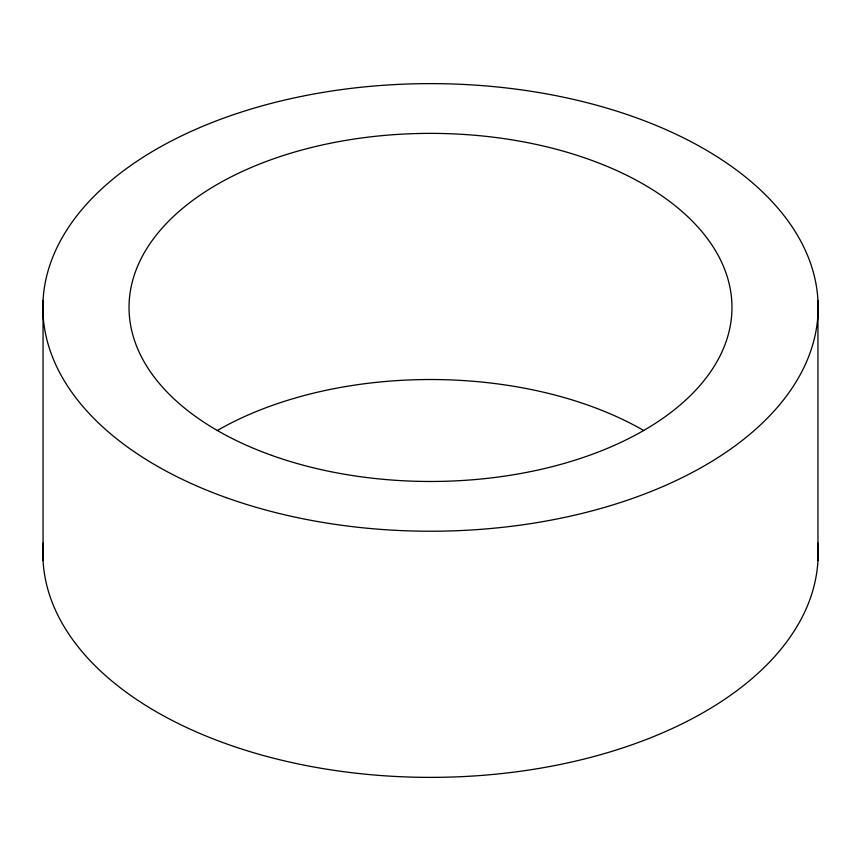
<?xml version="1.0" encoding="UTF-8"?>
<svg xmlns="http://www.w3.org/2000/svg" width="861" height="861" viewBox="0 0 861 861"><rect width="100%" height="100%" fill="white"/><g stroke="black" fill="none" stroke-linecap="round" stroke-linejoin="round"><path stroke-width="1.29" d="M817.95 300.392L817.95 560.608M43.05 300.392L43.05 560.608M217.327 430.5A301.468 174.051 0 0 1 643.673 430.5M817.681 542.71A387.644 223.806 0 0 1 430.5 777.375A387.644 223.806 0 0 1 43.319 542.71M226.228 497.636A387.644 223.806 0 0 0 817.95 314.459A387.644 223.806 0 0 0 247.322 110.186A387.644 223.806 0 0 0 226.228 497.636M271.645 455.351A301.468 174.051 0 0 0 731.818 312.898A301.468 174.051 0 0 0 288.037 154.033A301.468 174.051 0 0 0 271.645 455.351"/></g></svg>
